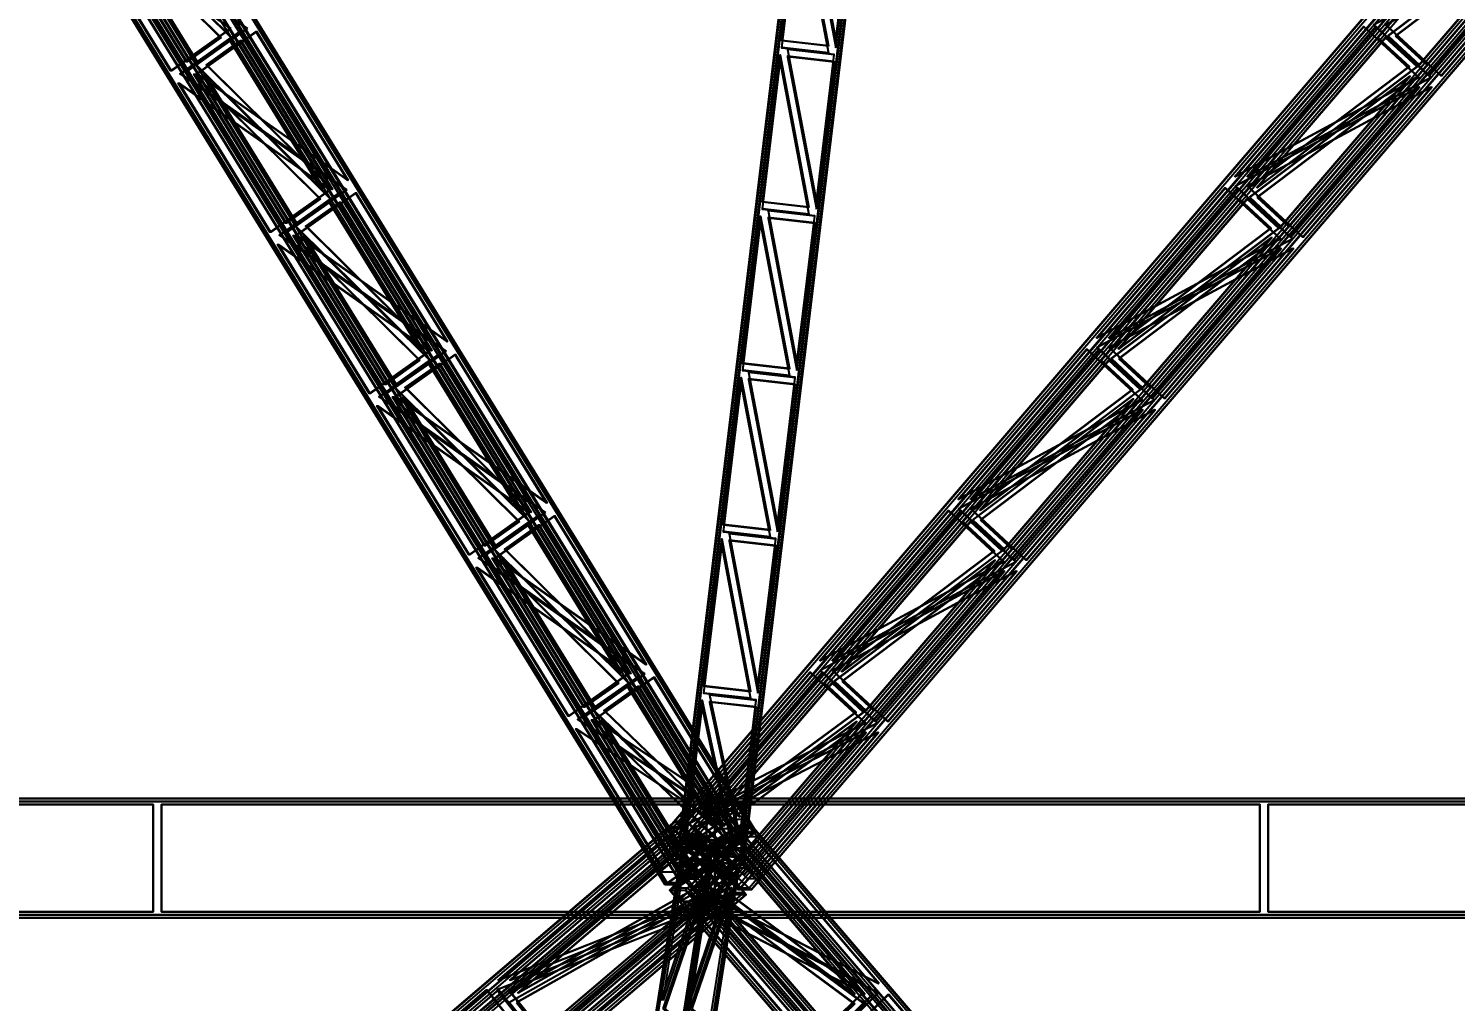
# Model space of a CAD drawing. Header units: millimetres. Extents: x -84906 to 117550, y -3000 to 338000.
# Drawn here: x -15733 to -6148, y 52038 to 58569 of the extents above; entities that cross this region are included whole.
import ezdxf

# ---------------------------------------------------------------- set-up
doc = ezdxf.new("R2010")
doc.units = ezdxf.units.MM
doc.layers.add('D-STR-DIM', color=7, linetype='Continuous', lineweight=13)
doc.layers.add('D-STR-STRC', color=7, linetype='Continuous', lineweight=25)
doc.styles.add('OpenSansCondensed-Light', font='OpenSansCondensed-Light.ttf')
doc.styles.add('TOWER_UNICODE', font='Arial Unicode.ttf')
doc.dimstyles.new('EZDXF', dxfattribs={"dimtxt": 0.25, "dimasz": 0.175, "dimexe": 0.375, "dimexo": 0.125, "dimgap": 0.1, "dimtad": 1, "dimlfac": 100, "dimzin": 12, "dimdsep": 46, "dimtxsty": 'OpenSansCondensed-Light', "dimblk": 'ARCHTICK', "dimcen": 2.5, "dimazin": 3, "dimtfac": 0.5, "dimtmove": 2, "dimatfit": 3})

# ---------------------------------------------------------------- blocks, each defined once
blk = doc.blocks.new('_ARCHTICK')
at = {"color": 0, "linetype": 'BYBLOCK', "const_width": 0.15}
blk.add_lwpolyline([(-0.5, -0.5), (0.5, 0.5)], dxfattribs=at)

msp = doc.modelspace()

# ---------------------------------------------------------------- linework, layer by layer
at = {"layer": 'D-STR-STRC'}
for points in [[(-10961.2, 53176.6), (-11458.1, 52823.4), (-19470, 65823.4), (-18973.1, 66176.6)], [(-10955.4, 53176.6), (-11452.3, 52823.4), (-19464.1, 65823.4), (-18967.2, 66176.6)], [(-10850.3, 53176.6), (-11347.2, 52823.4), (-19359, 65823.4), (-18862.1, 66176.6)], [(-10844.5, 53176.6), (-11341.4, 52823.4), (-19353.2, 65823.4), (-18856.3, 66176.6)], [(-11424.6, 53212.9), (-10964.7, 52787.1), (186.6, 65787.1), (-273.3, 66212.9)], [(-11420.3, 53212.9), (-10960.3, 52787.1), (190.9, 65787.1), (-269, 66212.9)], [(-11342.2, 53212.9), (-10882.3, 52787.1), (269, 65787.1), (-190.9, 66212.9)], [(-11337.9, 53212.9), (-10878, 52787.1), (273.3, 65787.1), (-186.6, 66212.9)], [(-11330.6, 53139.7), (-11028.8, 52860.3), (122.5, 65860.3), (-179.4, 66139.7)], [(-11326.3, 53139.7), (-11024.5, 52860.3), (126.8, 65860.3), (-175, 66139.7)], [(-11278.1, 53139.7), (-10976.2, 52860.3), (175, 65860.3), (-126.8, 66139.7)], [(-11273.7, 53139.7), (-10971.9, 52860.3), (179.4, 65860.3), (-122.5, 66139.7)], [(-11026.5, 53115.9), (-11352.6, 52884.1), (-19364.5, 65884.1), (-19038.4, 66115.9)], [(-11020.7, 53115.9), (-11346.8, 52884.1), (-19358.6, 65884.1), (-19032.6, 66115.9)], [(-10955.8, 53115.9), (-11281.9, 52884.1), (-19293.7, 65884.1), (-18967.6, 66115.9)], [(-10949.9, 53115.9), (-11276, 52884.1), (-19287.9, 65884.1), (-18961.8, 66115.9)], [(-10932.8, 53000.9), (-11369.8, 53050.8), (-9800.1, 66050.8), (-9363.1, 66000.9)], [(-10932.8, 53000.9), (-11369.8, 53050.8), (-9800.1, 66050.8), (-9363.1, 66000.9)], [(-10932.8, 52997.1), (-11369.8, 53047), (-9800.1, 66047), (-9363.1, 65997.1)], [(-10932.8, 52997.1), (-11369.8, 53047), (-9800.1, 66047), (-9363.1, 65997.1)], [(-10932.8, 52953), (-11369.8, 53002.9), (-9800.1, 66002.9), (-9363.1, 65953)], [(-10932.8, 52953), (-11369.8, 53002.9), (-9800.1, 66002.9), (-9363.1, 65953)], [(-10932.8, 52949.2), (-11369.8, 52999.1), (-9800.1, 65999.1), (-9363.1, 65949.2)], [(-10932.8, 52949.2), (-11369.8, 52999.1), (-9800.1, 65999.1), (-9363.1, 65949.2)], [(-10359.9, 58453.7), (-10672.8, 58489.4), (-10553.6, 59476.2)], [(-10359.9, 58453.7), (-10672.8, 58489.4), (-10553.6, 59476.2)], [(-10359.9, 58450), (-10672.8, 58485.7), (-10553.6, 59472.5)], [(-10359.9, 58450), (-10672.8, 58485.7), (-10553.6, 59472.5)], [(-10359.9, 58405.9), (-10672.8, 58441.5), (-10553.6, 59428.3)], [(-10359.9, 58405.9), (-10672.8, 58441.5), (-10553.6, 59428.3)], [(-10359.9, 58402.1), (-10672.8, 58437.8), (-10553.6, 59424.6)], [(-10359.9, 58402.1), (-10672.8, 58437.8), (-10553.6, 59424.6)], [(-10310, 58492.1), (-10190.9, 59478.9), (-10503.7, 59514.6)], [(-10310, 58492.1), (-10190.9, 59478.9), (-10503.7, 59514.6)], [(-10310, 58488.3), (-10190.9, 59475.1), (-10503.7, 59510.8)], [(-10310, 58488.3), (-10190.9, 59475.1), (-10503.7, 59510.8)], [(-10310, 58444.2), (-10190.9, 59431), (-10503.7, 59466.7)], [(-10310, 58444.2), (-10190.9, 59431), (-10503.7, 59466.7)], [(-10310, 58440.4), (-10190.9, 59427.2), (-10503.7, 59462.9)], [(-10310, 58440.4), (-10190.9, 59427.2), (-10503.7, 59462.9)], [(-14444.9, 58508.6), (-14674, 58345.8), (-15290.2, 59345.7)], [(-14439.1, 58508.6), (-14668.1, 58345.8), (-15284.4, 59345.7)], [(-14374.2, 58508.6), (-14603.2, 58345.8), (-15219.5, 59345.7)], [(-14368.3, 58508.6), (-14597.4, 58345.8), (-15213.6, 59345.7)], [(-6605.6, 58520.4), (-6393.6, 58324.1), (-5528.4, 59332.8)], [(-6601.3, 58520.4), (-6389.3, 58324.1), (-5524, 59332.8)], [(-6553, 58520.4), (-6341, 58324.1), (-5475.8, 59332.8)], [(-6548.7, 58520.4), (-6336.7, 58324.1), (-5471.4, 59332.8)], [(-14379.6, 58569.3), (-14779.4, 58285), (-15395.7, 59285)], [(-14373.8, 58569.3), (-14773.6, 58285), (-15389.9, 59285)], [(-14268.7, 58569.3), (-14668.5, 58285), (-15284.8, 59285)], [(-14262.9, 58569.3), (-14662.7, 58285), (-15279, 59285)], [(-6699.5, 58593.5), (-6329.4, 58250.9), (-5464.2, 59259.6)], [(-6695.2, 58593.5), (-6325.1, 58250.9), (-5459.9, 59259.6)], [(-6617.2, 58593.5), (-6247.1, 58250.9), (-5381.8, 59259.6)], [(-6612.8, 58593.5), (-6242.7, 58250.9), (-5377.5, 59259.6)], [(-7632.3, 57573.7), (-6767.1, 58582.4), (-6397, 58239.8)], [(-7628, 57573.7), (-6762.8, 58582.4), (-6392.7, 58239.8)], [(-7550, 57573.7), (-6684.7, 58582.4), (-6314.6, 58239.8)], [(-7545.6, 57573.7), (-6680.4, 58582.4), (-6310.3, 58239.8)], [(-13700.1, 57548.3), (-14316.4, 58548.3), (-14716.2, 58264)], [(-13694.3, 57548.3), (-14310.6, 58548.3), (-14710.4, 58264)], [(-13765.5, 57487.6), (-14381.7, 58487.6), (-14610.8, 58324.7)], [(-13589.2, 57548.3), (-14205.5, 58548.3), (-14605.3, 58264)], [(-13759.6, 57487.6), (-14375.9, 58487.6), (-14604.9, 58324.7)], [(-13583.4, 57548.3), (-14199.7, 58548.3), (-14599.5, 58264)], [(-13694.7, 57487.6), (-14311, 58487.6), (-14540, 58324.7)], [(-13688.9, 57487.6), (-14305.1, 58487.6), (-14534.2, 58324.7)], [(-7538.4, 57500.6), (-6673.1, 58509.2), (-6461.1, 58313)], [(-7534, 57500.6), (-6668.8, 58509.2), (-6456.8, 58313)], [(-7485.8, 57500.6), (-6620.6, 58509.2), (-6408.6, 58313)], [(-7481.5, 57500.6), (-6616.2, 58509.2), (-6404.2, 58313)], [(-10490.8, 57370.4), (-10803.6, 57406.1), (-10684.5, 58392.9)], [(-10490.8, 57370.4), (-10803.6, 57406.1), (-10684.5, 58392.9)], [(-10490.8, 57366.7), (-10803.6, 57402.3), (-10684.5, 58389.1)], [(-10490.8, 57366.7), (-10803.6, 57402.3), (-10684.5, 58389.1)], [(-10440.8, 57408.8), (-10321.7, 58395.5), (-10634.5, 58431.2)], [(-10440.8, 57408.8), (-10321.7, 58395.5), (-10634.5, 58431.2)], [(-10440.8, 57405), (-10321.7, 58391.8), (-10634.5, 58427.5)], [(-10440.8, 57405), (-10321.7, 58391.8), (-10634.5, 58427.5)], [(-10440.8, 57360.9), (-10321.7, 58347.7), (-10634.5, 58383.3)], [(-10440.8, 57360.9), (-10321.7, 58347.7), (-10634.5, 58383.3)], [(-10440.8, 57357.1), (-10321.7, 58343.9), (-10634.5, 58379.6)], [(-10440.8, 57357.1), (-10321.7, 58343.9), (-10634.5, 58379.6)], [(-10490.8, 57322.5), (-10803.6, 57358.2), (-10684.5, 58345)], [(-10490.8, 57322.5), (-10803.6, 57358.2), (-10684.5, 58345)], [(-10490.8, 57318.8), (-10803.6, 57354.5), (-10684.5, 58341.2)], [(-10490.8, 57318.8), (-10803.6, 57354.5), (-10684.5, 58341.2)], [(-13712, 57486), (-14111.8, 57201.7), (-14728.1, 58201.7)], [(-13706.1, 57486), (-14106, 57201.7), (-14722.2, 58201.7)], [(-13777.3, 57425.3), (-14006.3, 57262.4), (-14622.6, 58262.4)], [(-13601, 57486), (-14000.9, 57201.7), (-14617.1, 58201.7)], [(-13771.5, 57425.3), (-14000.5, 57262.4), (-14616.8, 58262.4)], [(-13595.2, 57486), (-13995, 57201.7), (-14611.3, 58201.7)], [(-13706.5, 57425.3), (-13935.5, 57262.4), (-14551.8, 58262.4)], [(-13700.7, 57425.3), (-13929.7, 57262.4), (-14546, 58262.4)], [(-7534.9, 57437), (-7322.9, 57240.8), (-6457.6, 58249.4)], [(-7530.5, 57437), (-7318.5, 57240.8), (-6453.3, 58249.4)], [(-7482.3, 57437), (-7270.3, 57240.8), (-6405.1, 58249.4)], [(-7478, 57437), (-7266, 57240.8), (-6400.7, 58249.4)], [(-7628.8, 57510.2), (-7258.7, 57167.6), (-6393.5, 58176.3)], [(-7624.5, 57510.2), (-7254.4, 57167.6), (-6389.1, 58176.3)], [(-7546.4, 57510.2), (-7176.3, 57167.6), (-6311.1, 58176.3)], [(-7542.1, 57510.2), (-7172, 57167.6), (-6306.8, 58176.3)], [(-13032.5, 56465), (-13648.7, 57465), (-14048.6, 57180.7)], [(-13026.6, 56465), (-13642.9, 57465), (-14042.8, 57180.7)], [(-12921.6, 56465), (-13537.8, 57465), (-13937.7, 57180.7)], [(-12915.7, 56465), (-13532, 57465), (-13931.8, 57180.7)], [(-8561.6, 56490.4), (-7696.4, 57499.1), (-7326.3, 57156.5)], [(-8557.3, 56490.4), (-7692, 57499.1), (-7321.9, 57156.5)], [(-8479.2, 56490.4), (-7614, 57499.1), (-7243.9, 57156.5)], [(-8474.9, 56490.4), (-7609.7, 57499.1), (-7239.6, 57156.5)], [(-8467.7, 56417.2), (-7602.4, 57425.9), (-7390.4, 57229.6)], [(-8463.3, 56417.2), (-7598.1, 57425.9), (-7386.1, 57229.6)], [(-8415.1, 56417.2), (-7549.8, 57425.9), (-7337.8, 57229.6)], [(-8410.7, 56417.2), (-7545.5, 57425.9), (-7333.5, 57229.6)], [(-13097.8, 56404.3), (-13714.1, 57404.2), (-13943.1, 57241.4)], [(-13092, 56404.3), (-13708.2, 57404.2), (-13937.3, 57241.4)], [(-13027, 56404.3), (-13643.3, 57404.2), (-13872.3, 57241.4)], [(-13021.2, 56404.3), (-13637.5, 57404.2), (-13866.5, 57241.4)], [(-10571.6, 56325.4), (-10452.5, 57312.2), (-10765.3, 57347.9)], [(-10571.6, 56325.4), (-10452.5, 57312.2), (-10765.3, 57347.9)], [(-10571.6, 56321.7), (-10452.5, 57308.5), (-10765.3, 57344.1)], [(-10571.6, 56321.7), (-10452.5, 57308.5), (-10765.3, 57344.1)], [(-10621.6, 56287.1), (-10934.4, 56322.8), (-10815.3, 57309.6)], [(-10621.6, 56287.1), (-10934.4, 56322.8), (-10815.3, 57309.6)], [(-10621.6, 56283.3), (-10934.4, 56319), (-10815.3, 57305.8)], [(-10621.6, 56283.3), (-10934.4, 56319), (-10815.3, 57305.8)], [(-10621.6, 56239.2), (-10934.4, 56274.9), (-10815.3, 57261.7)], [(-10621.6, 56239.2), (-10934.4, 56274.9), (-10815.3, 57261.7)], [(-10621.6, 56235.4), (-10934.4, 56271.1), (-10815.3, 57257.9)], [(-10621.6, 56235.4), (-10934.4, 56271.1), (-10815.3, 57257.9)], [(-10571.6, 56277.5), (-10452.5, 57264.3), (-10765.3, 57300)], [(-10571.6, 56277.5), (-10452.5, 57264.3), (-10765.3, 57300)], [(-10571.6, 56273.8), (-10452.5, 57260.6), (-10765.3, 57296.3)], [(-10571.6, 56273.8), (-10452.5, 57260.6), (-10765.3, 57296.3)], [(-13109.6, 56341.9), (-13338.7, 56179.1), (-13954.9, 57179)], [(-13103.8, 56341.9), (-13332.8, 56179.1), (-13949.1, 57179)], [(-13038.9, 56341.9), (-13267.9, 56179.1), (-13884.2, 57179)], [(-13033, 56341.9), (-13262.1, 56179.1), (-13878.3, 57179)], [(-8464.1, 56353.7), (-8252.1, 56157.4), (-7386.9, 57166.1)], [(-8459.8, 56353.7), (-8247.8, 56157.4), (-7382.6, 57166.1)], [(-8411.6, 56353.7), (-8199.6, 56157.4), (-7334.3, 57166.1)], [(-8407.2, 56353.7), (-8195.2, 56157.4), (-7330, 57166.1)], [(-13044.3, 56402.6), (-13444.1, 56118.4), (-14060.4, 57118.3)], [(-13038.5, 56402.6), (-13438.3, 56118.4), (-14054.6, 57118.3)], [(-12933.4, 56402.6), (-13333.2, 56118.4), (-13949.5, 57118.3)], [(-12927.5, 56402.6), (-13327.4, 56118.4), (-13943.7, 57118.3)], [(-8558.1, 56426.9), (-8188, 56084.2), (-7322.8, 57092.9)], [(-8553.8, 56426.9), (-8183.7, 56084.2), (-7318.4, 57092.9)], [(-8475.7, 56426.9), (-8105.6, 56084.2), (-7240.4, 57092.9)], [(-8471.4, 56426.9), (-8101.3, 56084.2), (-7236, 57092.9)], [(-12364.8, 55381.7), (-12981.1, 56381.6), (-13380.9, 56097.4)], [(-12359, 55381.7), (-12975.3, 56381.6), (-13375.1, 56097.4)], [(-12253.9, 55381.7), (-12870.2, 56381.6), (-13270, 56097.4)], [(-12248.1, 55381.7), (-12864.3, 56381.6), (-13264.2, 56097.4)], [(-9490.9, 55407.1), (-8625.6, 56415.8), (-8255.6, 56073.1)], [(-9486.5, 55407.1), (-8621.3, 56415.8), (-8251.2, 56073.1)], [(-9408.5, 55407.1), (-8543.3, 56415.8), (-8173.2, 56073.1)], [(-9404.2, 55407.1), (-8538.9, 56415.8), (-8168.8, 56073.1)], [(-12430.2, 55321), (-13046.4, 56320.9), (-13275.5, 56158.1)], [(-12424.3, 55321), (-13040.6, 56320.9), (-13269.6, 56158.1)], [(-12359.4, 55321), (-12975.7, 56320.9), (-13204.7, 56158.1)], [(-12353.6, 55321), (-12969.8, 56320.9), (-13198.9, 56158.1)], [(-10702.4, 55242.1), (-10583.3, 56228.9), (-10896.1, 56264.6)], [(-10702.4, 55242.1), (-10583.3, 56228.9), (-10896.1, 56264.6)], [(-9396.9, 55333.9), (-8531.7, 56342.6), (-8319.7, 56146.3)], [(-9392.6, 55333.9), (-8527.4, 56342.6), (-8315.4, 56146.3)], [(-9344.4, 55333.9), (-8479.1, 56342.6), (-8267.1, 56146.3)], [(-9340, 55333.9), (-8474.8, 56342.6), (-8262.8, 56146.3)], [(-10752.4, 55203.7), (-11065.2, 55239.4), (-10946.1, 56226.2)], [(-10752.4, 55203.7), (-11065.2, 55239.4), (-10946.1, 56226.2)], [(-10752.4, 55200), (-11065.2, 55235.7), (-10946.1, 56222.5)], [(-10752.4, 55200), (-11065.2, 55235.7), (-10946.1, 56222.5)], [(-10752.4, 55155.9), (-11065.2, 55191.5), (-10946.1, 56178.3)], [(-10752.4, 55155.9), (-11065.2, 55191.5), (-10946.1, 56178.3)], [(-10752.4, 55152.1), (-11065.2, 55187.8), (-10946.1, 56174.6)], [(-10752.4, 55152.1), (-11065.2, 55187.8), (-10946.1, 56174.6)], [(-10702.4, 55238.3), (-10583.3, 56225.1), (-10896.1, 56260.8)], [(-10702.4, 55238.3), (-10583.3, 56225.1), (-10896.1, 56260.8)], [(-10702.4, 55194.2), (-10583.3, 56181), (-10896.1, 56216.7)], [(-10702.4, 55194.2), (-10583.3, 56181), (-10896.1, 56216.7)], [(-10702.4, 55190.4), (-10583.3, 56177.2), (-10896.1, 56212.9)], [(-10702.4, 55190.4), (-10583.3, 56177.2), (-10896.1, 56212.9)], [(-12442, 55258.6), (-12671, 55095.8), (-13287.3, 56095.7)], [(-12436.1, 55258.6), (-12665.2, 55095.8), (-13281.4, 56095.7)], [(-12371.2, 55258.6), (-12600.2, 55095.8), (-13216.5, 56095.7)], [(-12365.4, 55258.6), (-12594.4, 55095.8), (-13210.7, 56095.7)], [(-9393.4, 55270.4), (-9181.4, 55074.1), (-8316.2, 56082.8)], [(-9389.1, 55270.4), (-9177.1, 55074.1), (-8311.8, 56082.8)], [(-9340.8, 55270.4), (-9128.8, 55074.1), (-8263.6, 56082.8)], [(-9336.5, 55270.4), (-9124.5, 55074.1), (-8259.3, 56082.8)], [(-12376.6, 55319.3), (-12776.5, 55035), (-13392.7, 56035)], [(-12370.8, 55319.3), (-12770.6, 55035), (-13386.9, 56035)], [(-12265.7, 55319.3), (-12665.6, 55035), (-13281.8, 56035)], [(-12259.9, 55319.3), (-12659.7, 55035), (-13276, 56035)], [(-9487.4, 55343.5), (-9117.3, 55000.9), (-8252, 56009.6)], [(-9483, 55343.5), (-9112.9, 55000.9), (-8247.7, 56009.6)], [(-9405, 55343.5), (-9034.9, 55000.9), (-8169.6, 56009.6)], [(-9400.6, 55343.5), (-9030.5, 55000.9), (-8165.3, 56009.6)], [(-10420.2, 54323.7), (-9554.9, 55332.4), (-9184.8, 54989.8)], [(-10415.8, 54323.7), (-9550.6, 55332.4), (-9180.5, 54989.8)], [(-10337.8, 54323.7), (-9472.5, 55332.4), (-9102.4, 54989.8)], [(-10333.4, 54323.7), (-9468.2, 55332.4), (-9098.1, 54989.8)], [(-11697.2, 54298.3), (-12313.4, 55298.3), (-12713.3, 55014)], [(-11691.3, 54298.3), (-12307.6, 55298.3), (-12707.4, 55014)], [(-11762.5, 54237.6), (-12378.8, 55237.6), (-12607.8, 55074.7)], [(-11586.3, 54298.3), (-12202.5, 55298.3), (-12602.4, 55014)], [(-11756.7, 54237.6), (-12372.9, 55237.6), (-12602, 55074.7)], [(-11580.4, 54298.3), (-12196.7, 55298.3), (-12596.5, 55014)], [(-11691.7, 54237.6), (-12308, 55237.6), (-12537, 55074.7)], [(-11685.9, 54237.6), (-12302.2, 55237.6), (-12531.2, 55074.7)], [(-10326.2, 54250.6), (-9461, 55259.2), (-9249, 55063)], [(-10321.9, 54250.6), (-9456.6, 55259.2), (-9244.6, 55063)], [(-10273.6, 54250.6), (-9408.4, 55259.2), (-9196.4, 55063)], [(-10269.3, 54250.6), (-9404.1, 55259.2), (-9192.1, 55063)], [(-10883.2, 54120.4), (-11196, 54156.1), (-11076.9, 55142.9)], [(-10883.2, 54120.4), (-11196, 54156.1), (-11076.9, 55142.9)], [(-10883.2, 54116.7), (-11196, 54152.3), (-11076.9, 55139.1)], [(-10883.2, 54116.7), (-11196, 54152.3), (-11076.9, 55139.1)], [(-10833.2, 54158.8), (-10714.1, 55145.5), (-11026.9, 55181.2)], [(-10833.2, 54158.8), (-10714.1, 55145.5), (-11026.9, 55181.2)], [(-10833.2, 54155), (-10714.1, 55141.8), (-11026.9, 55177.5)], [(-10833.2, 54155), (-10714.1, 55141.8), (-11026.9, 55177.5)], [(-10833.2, 54110.9), (-10714.1, 55097.7), (-11026.9, 55133.3)], [(-10833.2, 54110.9), (-10714.1, 55097.7), (-11026.9, 55133.3)], [(-10833.2, 54107.1), (-10714.1, 55093.9), (-11026.9, 55129.6)], [(-10833.2, 54107.1), (-10714.1, 55093.9), (-11026.9, 55129.6)], [(-10883.2, 54072.5), (-11196, 54108.2), (-11076.9, 55095)], [(-10883.2, 54072.5), (-11196, 54108.2), (-11076.9, 55095)], [(-10883.2, 54068.8), (-11196, 54104.5), (-11076.9, 55091.2)], [(-10883.2, 54068.8), (-11196, 54104.5), (-11076.9, 55091.2)], [(-11709, 54236), (-12108.8, 53951.7), (-12725.1, 54951.7)], [(-11703.2, 54236), (-12103, 53951.7), (-12719.3, 54951.7)], [(-11774.3, 54175.3), (-12003.4, 54012.4), (-12619.6, 55012.4)], [(-11598.1, 54236), (-11997.9, 53951.7), (-12614.2, 54951.7)], [(-11768.5, 54175.3), (-11997.5, 54012.4), (-12613.8, 55012.4)], [(-11592.2, 54236), (-11992.1, 53951.7), (-12608.3, 54951.7)], [(-11703.5, 54175.3), (-11932.6, 54012.4), (-12548.8, 55012.4)], [(-11697.7, 54175.3), (-11926.7, 54012.4), (-12543, 55012.4)], [(-10416.6, 54260.2), (-10046.5, 53917.6), (-9181.3, 54926.3)], [(-10412.3, 54260.2), (-10042.2, 53917.6), (-9177, 54926.3)], [(-10334.3, 54260.2), (-9964.2, 53917.6), (-9098.9, 54926.3)], [(-10329.9, 54260.2), (-9959.8, 53917.6), (-9094.6, 54926.3)], [(-10322.7, 54187), (-10110.7, 53990.8), (-9245.4, 54999.4)], [(-10318.3, 54187), (-10106.3, 53990.8), (-9241.1, 54999.4)], [(-10270.1, 54187), (-10058.1, 53990.8), (-9192.9, 54999.4)], [(-10265.8, 54187), (-10053.8, 53990.8), (-9188.5, 54999.4)], [(-11303, 53294.5), (-10484.2, 54249.1), (-10114.1, 53906.5)], [(-11298.7, 53294.5), (-10479.9, 54249.1), (-10109.8, 53906.5)], [(-11220.6, 53294.5), (-10401.8, 54249.1), (-10031.7, 53906.5)], [(-11216.3, 53294.5), (-10397.5, 54249.1), (-10027.4, 53906.5)], [(-11066.8, 53275.5), (-11645.8, 54215), (-12045.6, 53930.7)], [(-11060.9, 53275.5), (-11639.9, 54215), (-12039.8, 53930.7)], [(-11132.1, 53214.7), (-11711.1, 54154.2), (-11940.2, 53991.4)], [(-10955.9, 53275.5), (-11534.9, 54215), (-11934.7, 53930.7)], [(-11126.3, 53214.7), (-11705.3, 54154.2), (-11934.3, 53991.4)], [(-10950, 53275.5), (-11529, 54215), (-11928.9, 53930.7)], [(-11061.3, 53214.7), (-11640.3, 54154.2), (-11869.4, 53991.4)], [(-11055.5, 53214.7), (-11634.5, 54154.2), (-11863.5, 53991.4)], [(-11209, 53221.4), (-10390.2, 54175.9), (-10178.2, 53979.6)], [(-11204.7, 53221.4), (-10385.9, 54175.9), (-10173.9, 53979.6)], [(-11156.5, 53221.4), (-10337.7, 54175.9), (-10125.7, 53979.6)], [(-11152.1, 53221.4), (-10333.3, 54175.9), (-10121.3, 53979.6)], [(-11005.5, 53107.1), (-11318.4, 53142.8), (-11207.7, 54059.6)], [(-11005.5, 53107.1), (-11318.4, 53142.8), (-11207.7, 54059.6)], [(-10955.6, 53145.4), (-10844.9, 54062.2), (-11157.8, 54097.9)], [(-10955.6, 53145.4), (-10844.9, 54062.2), (-11157.8, 54097.9)], [(-10955.6, 53141.7), (-10844.9, 54058.5), (-11157.8, 54094.1)], [(-10955.6, 53141.7), (-10844.9, 54058.5), (-11157.8, 54094.1)], [(-11005.5, 53103.3), (-11318.4, 53139), (-11207.7, 54055.8)], [(-11005.5, 53103.3), (-11318.4, 53139), (-11207.7, 54055.8)], [(-11005.5, 53059.2), (-11318.4, 53094.9), (-11207.7, 54011.7)], [(-11005.5, 53059.2), (-11318.4, 53094.9), (-11207.7, 54011.7)], [(-11005.5, 53055.4), (-11318.4, 53091.1), (-11207.7, 54007.9)], [(-11005.5, 53055.4), (-11318.4, 53091.1), (-11207.7, 54007.9)], [(-10955.6, 53097.5), (-10844.9, 54014.3), (-11157.8, 54050)], [(-10955.6, 53097.5), (-10844.9, 54014.3), (-11157.8, 54050)], [(-10955.6, 53093.8), (-10844.9, 54010.6), (-11157.8, 54046.3)], [(-10955.6, 53093.8), (-10844.9, 54010.6), (-11157.8, 54046.3)], [(-11078.6, 53213.1), (-11478.4, 52928.8), (-12057.4, 53868.3)], [(-11072.8, 53213.1), (-11472.6, 52928.8), (-12051.6, 53868.3)], [(-11143.9, 53152.4), (-11373, 52989.6), (-11952, 53929)], [(-10967.7, 53213.1), (-11367.5, 52928.8), (-11946.5, 53868.3)], [(-11138.1, 53152.4), (-11367.1, 52989.6), (-11946.1, 53929)], [(-10961.8, 53213.1), (-11361.7, 52928.8), (-11940.7, 53868.3)], [(-11073.2, 53152.4), (-11302.2, 52989.6), (-11881.2, 53929)], [(-11067.3, 53152.4), (-11296.4, 52989.6), (-11875.4, 53929)], [(-11205.5, 53157.8), (-10993.5, 52961.6), (-10174.7, 53916.1)], [(-11201.2, 53157.8), (-10989.2, 52961.6), (-10170.4, 53916.1)], [(-11153, 53157.8), (-10941, 52961.6), (-10122.1, 53916.1)], [(-11148.6, 53157.8), (-10936.6, 52961.6), (-10117.8, 53916.1)], [(-11299.5, 53231), (-10929.4, 52888.4), (-10110.6, 53842.9)], [(-11295.1, 53231), (-10925, 52888.4), (-10106.2, 53842.9)], [(-11217.1, 53231), (-10847, 52888.4), (-10028.2, 53842.9)], [(-11212.8, 53231), (-10842.7, 52888.4), (-10023.9, 53842.9)], [(-22302.6, 53400), (-22302.6, 52600), (22302.6, 52600), (22302.6, 53400)], [(22302.6, 53400), (22302.6, 52600), (-22302.6, 52600), (-22302.6, 53400)], [(-18558, 53360), (-18558, 52640), (-14895.9, 52640), (-14895.9, 53360)], [(-14895.9, 53360), (-14895.9, 52640), (-18558, 52640), (-18558, 53360)], [(-14840.9, 53360), (-14840.9, 52640), (-11178.8, 52640), (-11178.8, 53360)], [(-11178.8, 53360), (-11178.8, 52640), (-14840.9, 52640), (-14840.9, 53360)], [(-11123.8, 53360), (-11123.8, 52640), (-7461.7, 52640), (-7461.7, 53360)], [(-7461.7, 53360), (-7461.7, 52640), (-11123.8, 52640), (-11123.8, 53360)], [(-7406.7, 53360), (-7406.7, 52640), (-3744.6, 52640), (-3744.6, 53360)], [(-3744.6, 53360), (-3744.6, 52640), (-7406.7, 52640), (-7406.7, 53360)], [(-26637.9, 40247), (-26245.1, 39753), (-10996.4, 52753), (-11389.2, 53247)], [(-26633.8, 40247), (-26240.9, 39753), (-10992.2, 52753), (-11385.1, 53247)], [(-26559.1, 40247), (-26166.2, 39753), (-10917.5, 52753), (-11310.3, 53247)], [(-26554.9, 40247), (-26162.1, 39753), (-10913.3, 52753), (-11306.2, 53247)], [(-10895.9, 53260), (-11012.6, 53260), (-11509.5, 52906.8), (-11392.7, 52906.8)], [(166.5, 40215.9), (-276.9, 39784.1), (-11428.2, 52784.1), (-10984.7, 53215.9)], [(-10874.4, 53215.9), (-10984.7, 53215.9), (-11428.2, 52784.1), (-11317.8, 52784.1)], [(-11424.6, 53212.9), (-11337.9, 53212.9), (-11323.5, 53199.6), (-11410.2, 53199.6)], [(-11424.6, 53212.9), (-11337.9, 53212.9), (-10878, 52787.1), (-10964.7, 52787.1)], [(172.1, 40215.9), (-271.4, 39784.1), (-11422.7, 52784.1), (-10979.2, 53215.9)], [(-11077.9, 53199.3), (-11001.3, 53199.3), (-11327.4, 52967.5), (-11404, 52967.5)], [(-11389.2, 53247), (-11306.2, 53247), (-11293.9, 53231.6), (-11377, 53231.6)], [(-11389.2, 53247), (-11306.2, 53247), (-10913.3, 52753), (-10996.4, 52753)], [(-11360.6, 53287.6), (-11273.8, 53287.6), (-10813.9, 52861.8), (-10900.6, 52861.8)], [(271.4, 40215.9), (-172.1, 39784.1), (-11323.3, 52784.1), (-10879.9, 53215.9)], [(276.9, 40215.9), (-166.5, 39784.1), (-11317.8, 52784.1), (-10874.4, 53215.9)], [(-11209.7, 53214.4), (-11266.6, 53214.4), (-10964.8, 52934.9), (-10907.9, 52934.9)], [(-10874.4, 53215.9), (-10984.7, 53215.9), (-10998.6, 53202.4), (-10888.2, 53202.4)], [(-26556.2, 40162.1), (-26298.3, 39837.9), (-11049.6, 52837.9), (-11307.4, 53162.1)], [(-26552, 40162.1), (-26294.2, 39837.9), (-11045.5, 52837.9), (-11303.3, 53162.1)], [(-26505.8, 40162.1), (-26248, 39837.9), (-10999.3, 52837.9), (-11257.1, 53162.1)], [(-26501.7, 40162.1), (-26243.8, 39837.9), (-10995.1, 52837.9), (-11252.9, 53162.1)], [(-12581.3, 52178.9), (-11439.2, 53152.6), (-11123.1, 52755)], [(-12577.2, 52178.9), (-11435.1, 53152.6), (-11119, 52755)], [(-12502.5, 52178.9), (-11360.3, 53152.6), (-11044.2, 52755)], [(-12498.3, 52178.9), (-11356.2, 53152.6), (-11040.1, 52755)], [(-11463.8, 53183.5), (-11380.7, 53183.5), (-10987.9, 52689.4), (-11070.9, 52689.4)], [(-10844.5, 53176.6), (-10961.2, 53176.6), (-11458.1, 52823.4), (-11341.4, 52823.4)], [(-11327.5, 53098.6), (-11382, 53098.6), (-11124.2, 52774.3), (-11069.7, 52774.3)], [(-10811.1, 53142.1), (-10921.4, 53142.1), (-11364.9, 52710.3), (-11254.5, 52710.3)], [(-10921.1, 53097.4), (-10921.1, 53045.8), (-11358.1, 53095.7), (-11358.1, 53147.3)], [(-10921.1, 53045.8), (-10921.1, 53097.4), (-11358.1, 53147.3), (-11358.1, 53095.7)], [(-11026.5, 53115.9), (-10949.9, 53115.9), (-11276, 52884.1), (-11352.6, 52884.1)], [(109.3, 40141.7), (-181.7, 39858.3), (-11333, 52858.3), (-11042, 53141.7)], [(-11042, 53141.7), (-10969.6, 53141.7), (-11260.6, 52858.3), (-11333, 52858.3)], [(-11273.7, 53139.7), (-11330.6, 53139.7), (-11316.3, 53126.4), (-11259.4, 53126.4)], [(-11273.7, 53139.7), (-11330.6, 53139.7), (-11028.8, 52860.3), (-10971.9, 52860.3)], [(114.8, 40141.7), (-176.2, 39858.3), (-11327.5, 52858.3), (-11036.5, 53141.7)], [(-11252.9, 53162.1), (-11307.4, 53162.1), (-11295.2, 53146.7), (-11240.7, 53146.7)], [(-11252.9, 53162.1), (-11307.4, 53162.1), (-11049.6, 52837.9), (-10995.1, 52837.9)], [(-10129.1, 52159.1), (-10949.1, 53115.1), (-11306, 52767.7)], [(-10123.6, 52159.1), (-10943.6, 53115.1), (-11300.5, 52767.7)], [(176.2, 40141.7), (-114.8, 39858.3), (-11266.1, 52858.3), (-10975.1, 53141.7)], [(181.7, 40141.7), (-109.3, 39858.3), (-11260.6, 52858.3), (-10969.6, 53141.7)], [(-10024.2, 52159.1), (-10844.3, 53115.1), (-11201.1, 52767.7)], [(-10018.7, 52159.1), (-10838.8, 53115.1), (-11195.6, 52767.7)], [(-11042, 53141.7), (-10969.6, 53141.7), (-10983.4, 53128.2), (-11055.8, 53128.2)], [(-11026.5, 53115.9), (-10949.9, 53115.9), (-10965.5, 53104.9), (-11042.1, 53104.9)], [(-10844.5, 53176.6), (-10961.2, 53176.6), (-10976.7, 53165.6), (-10860, 53165.6)], [(-13391.2, 40073.1), (-13205.6, 39926.9), (-11156.9, 52926.9), (-11342.5, 53073.1)], [(-13391.2, 40073.1), (-13205.6, 39926.9), (-11156.9, 52926.9), (-11342.5, 53073.1)], [(-13376.9, 40073.1), (-13191.3, 39926.9), (-11142.6, 52926.9), (-11328.2, 53073.1)], [(-13376.9, 40073.1), (-13191.3, 39926.9), (-11142.6, 52926.9), (-11328.2, 53073.1)], [(-13208.7, 40073.1), (-13023.1, 39926.9), (-10974.4, 52926.9), (-11160, 53073.1)], [(-13208.7, 40073.1), (-13023.1, 39926.9), (-10974.4, 52926.9), (-11160, 53073.1)], [(-13194.4, 40073.1), (-13008.8, 39926.9), (-10960.1, 52926.9), (-11145.7, 53073.1)], [(-13194.4, 40073.1), (-13008.8, 39926.9), (-10960.1, 52926.9), (-11145.7, 53073.1)], [(-12499.6, 52094), (-11357.4, 53067.7), (-11176.4, 52839.9)], [(-12495.4, 52094), (-11353.3, 53067.7), (-11172.2, 52839.9)], [(-12449.2, 52094), (-11307.1, 53067.7), (-11126, 52839.9)], [(-12445.1, 52094), (-11302.9, 53067.7), (-11121.9, 52839.9)], [(-11349.9, 53048.5), (-11349.9, 52996.8), (-11369.8, 52999.1), (-11369.8, 53050.8)], [(-10932.8, 53000.9), (-10932.8, 52949.2), (-11369.8, 52999.1), (-11369.8, 53050.8)], [(-11349.9, 52996.8), (-11349.9, 53048.5), (-11369.8, 53050.8), (-11369.8, 52999.1)], [(-10932.8, 52949.2), (-10932.8, 53000.9), (-11369.8, 53050.8), (-11369.8, 52999.1)], [(-11342.5, 53073.1), (-11145.7, 53073.1), (-11137.3, 53066.5), (-11334, 53066.5)], [(-11342.5, 53073.1), (-11145.7, 53073.1), (-10960.1, 52926.9), (-11156.9, 52926.9)], [(-11145.7, 53073.1), (-11342.5, 53073.1), (-11334, 53066.5), (-11137.3, 53066.5)], [(-11145.7, 53073.1), (-11342.5, 53073.1), (-11156.9, 52926.9), (-10960.1, 52926.9)], [(-10978.7, 53067.8), (-10906.2, 53067.8), (-11197.3, 52784.5), (-11269.7, 52784.5)], [(-10186.3, 52084.9), (-11006.4, 53040.9), (-11210.8, 52841.9)], [(-10180.8, 52084.9), (-11000.9, 53040.9), (-11205.3, 52841.9)], [(-10119.4, 52084.9), (-10939.5, 53040.9), (-11143.9, 52841.9)], [(-10113.9, 52084.9), (-10934, 53040.9), (-11138.4, 52841.9)], [(-10932.8, 53000.9), (-10932.8, 52949.2), (-10952.6, 52951.5), (-10952.6, 53003.2)], [(-10932.8, 52949.2), (-10932.8, 53000.9), (-10952.6, 53003.2), (-10952.6, 52951.5)], [(-11485.5, 52044.9), (-11340.5, 52965.5), (-11207.6, 52860.8)], [(-11485.5, 52044.9), (-11340.5, 52965.5), (-11207.6, 52860.8)], [(-11471.2, 52044.9), (-11326.1, 52965.5), (-11193.3, 52860.8)], [(-11471.2, 52044.9), (-11326.1, 52965.5), (-11193.3, 52860.8)], [(-11357.3, 52978.8), (-11160.6, 52978.8), (-10975, 52832.6), (-11171.7, 52832.6)], [(-11160.6, 52978.8), (-11357.3, 52978.8), (-11171.7, 52832.6), (-10975, 52832.6)], [(-11303.1, 52044.9), (-11158, 52965.5), (-11025.1, 52860.8)], [(-11303.1, 52044.9), (-11158, 52965.5), (-11025.1, 52860.8)], [(-11288.8, 52044.9), (-11143.7, 52965.5), (-11010.8, 52860.8)], [(-11288.8, 52044.9), (-11143.7, 52965.5), (-11010.8, 52860.8)], [(-11165.3, 52933.5), (-10968.5, 52933.5), (-10960.1, 52926.9), (-11156.9, 52926.9)], [(-10968.5, 52933.5), (-11165.3, 52933.5), (-11156.9, 52926.9), (-10960.1, 52926.9)], [(-11325.8, 52834.4), (-11442.6, 52834.4), (-11458.1, 52823.4), (-11341.4, 52823.4)], [(-11337.1, 52895.1), (-11260.5, 52895.1), (-11276, 52884.1), (-11352.6, 52884.1)], [(-11319.1, 52871.8), (-11246.7, 52871.8), (-11260.6, 52858.3), (-11333, 52858.3)], [(-11007.4, 52853.3), (-11061.9, 52853.3), (-11049.6, 52837.9), (-10995.1, 52837.9)], [(-10986.3, 52873.6), (-11043.2, 52873.6), (-11028.8, 52860.3), (-10971.9, 52860.3)], [(-12505.5, 52030.6), (-12324.4, 51802.9), (-11182.3, 52776.6)], [(-12501.3, 52030.6), (-12320.2, 51802.9), (-11178.1, 52776.6)], [(-12455.1, 52030.6), (-12274.1, 51802.9), (-11131.9, 52776.6)], [(-12451, 52030.6), (-12269.9, 51802.9), (-11127.8, 52776.6)], [(-11473.2, 51987.5), (-11340.4, 51882.8), (-11195.3, 52803.4)], [(-11473.2, 51987.5), (-11340.4, 51882.8), (-11195.3, 52803.4)], [(-11458.9, 51987.5), (-11326.1, 51882.8), (-11181, 52803.4)], [(-11458.9, 51987.5), (-11326.1, 51882.8), (-11181, 52803.4)], [(-11304, 52797.6), (-11414.3, 52797.6), (-11428.2, 52784.1), (-11317.8, 52784.1)], [(-11290.8, 51987.5), (-11157.9, 51882.8), (-11012.8, 52803.4)], [(-11290.8, 51987.5), (-11157.9, 51882.8), (-11012.8, 52803.4)], [(-11276.5, 51987.5), (-11143.6, 51882.8), (-10998.5, 52803.4)], [(-11276.5, 51987.5), (-11143.6, 51882.8), (-10998.5, 52803.4)], [(-10189, 52021.3), (-10393.4, 51822.3), (-11213.5, 52778.3)], [(-10183.5, 52021.3), (-10387.9, 51822.3), (-11208, 52778.3)], [(-10122.1, 52021.3), (-10326.5, 51822.3), (-11146.6, 52778.3)], [(-10116.6, 52021.3), (-10321, 51822.3), (-11141, 52778.3)], [(-11008.6, 52768.4), (-10925.6, 52768.4), (-10913.3, 52753), (-10996.4, 52753)], [(-10979, 52800.4), (-10892.3, 52800.4), (-10878, 52787.1), (-10964.7, 52787.1)], [(-12587.3, 52115.6), (-12271.1, 51718), (-11129, 52691.7)], [(-12583.1, 52115.6), (-12267, 51718), (-11124.9, 52691.7)], [(-12508.4, 52115.6), (-12192.3, 51718), (-11050.1, 52691.7)], [(-12504.2, 52115.6), (-12188.1, 51718), (-11046, 52691.7)], [(-10131.8, 52095.5), (-10488.6, 51748.1), (-11308.7, 52704.1)], [(-10126.3, 52095.5), (-10483.1, 51748.1), (-11303.1, 52704.1)], [(-10026.9, 52095.5), (-10383.8, 51748.1), (-11203.8, 52704.1)], [(-10021.4, 52095.5), (-10378.2, 51748.1), (-11198.3, 52704.1)], [(-13852.1, 51095.6), (-12655.9, 52115.3), (-12339.8, 51717.8)], [(-13847.9, 51095.6), (-12651.8, 52115.3), (-12335.6, 51717.8)], [(-13773.2, 51095.6), (-12577, 52115.3), (-12260.9, 51717.8)], [(-13769, 51095.6), (-12572.9, 52115.3), (-12256.7, 51717.8)], [(-9199.8, 51075.7), (-10065.8, 52085.3), (-10422.6, 51737.8)], [(-9194.3, 51075.7), (-10060.2, 52085.3), (-10417.1, 51737.8)], [(-9095, 51075.7), (-9960.9, 52085.3), (-10317.8, 51737.8)], [(-9089.4, 51075.7), (-9955.4, 52085.3), (-10312.2, 51737.8)]]:
    msp.add_lwpolyline(points, close=True, dxfattribs=at)
for points in [[(-10976.7, 53165.6), (-18988.6, 66165.6)], [(-10961.2, 53176.6), (-18973.1, 66176.6)], [(-10860, 53165.6), (-18871.8, 66165.6)], [(-10844.5, 53176.6), (-18856.3, 66176.6)], [(-11424.6, 53212.9), (-273.3, 66212.9)], [(-11410.2, 53199.6), (-259, 66199.6)], [(-11337.9, 53212.9), (-186.6, 66212.9)], [(-11330.6, 53139.7), (-179.4, 66139.7)], [(-11323.5, 53199.6), (-172.2, 66199.6)], [(-11273.7, 53139.7), (-122.5, 66139.7)], [(-11042.1, 53104.9), (-19053.9, 66104.9)], [(-11026.5, 53115.9), (-19038.4, 66115.9)], [(-10965.5, 53104.9), (-18977.3, 66104.9)], [(-10949.9, 53115.9), (-18961.8, 66115.9)], [(-11369.8, 53050.8), (-9800.1, 66050.8)], [(-11369.8, 53050.8), (-9800.1, 66050.8)], [(-11349.9, 53048.5), (-9780.2, 66048.5)], [(-11349.9, 53048.5), (-9780.2, 66048.5)], [(-11316.3, 53126.4), (-165, 66126.4)], [(-11259.4, 53126.4), (-108.1, 66126.4)], [(-11369.8, 52999.1), (-9800.1, 65999.1)], [(-11369.8, 52999.1), (-9800.1, 65999.1)], [(-11349.9, 52996.8), (-9780.2, 65996.8)], [(-11349.9, 52996.8), (-9780.2, 65996.8)], [(-10952.6, 53003.2), (-9382.9, 66003.2)], [(-10952.6, 53003.2), (-9382.9, 66003.2)], [(-10952.6, 52951.5), (-9382.9, 65951.5)], [(-10952.6, 52951.5), (-9382.9, 65951.5)], [(-10932.8, 53000.9), (-9363.1, 66000.9)], [(-10932.8, 53000.9), (-9363.1, 66000.9)], [(-10932.8, 52949.2), (-9363.1, 65949.2)], [(-10932.8, 52949.2), (-9363.1, 65949.2)], [(-11352.6, 52884.1), (-19364.5, 65884.1)], [(-11337.1, 52895.1), (-19349, 65895.1)], [(-11276, 52884.1), (-19287.9, 65884.1)], [(-11260.5, 52895.1), (-19272.3, 65895.1)], [(-11043.2, 52873.6), (108.1, 65873.6)], [(-11028.8, 52860.3), (122.5, 65860.3)], [(-10986.3, 52873.6), (165, 65873.6)], [(-10971.9, 52860.3), (179.4, 65860.3)], [(-11458.1, 52823.4), (-19470, 65823.4)], [(-11442.6, 52834.4), (-19454.4, 65834.4)], [(-11341.4, 52823.4), (-19353.2, 65823.4)], [(-11325.8, 52834.4), (-19337.7, 65834.4)], [(-10979, 52800.4), (172.2, 65800.4)], [(-10964.7, 52787.1), (186.6, 65787.1)], [(-10892.3, 52800.4), (259, 65800.4)], [(-10878, 52787.1), (273.3, 65787.1)], [(-22302.6, 53400), (22302.6, 53400)], [(22302.6, 53400), (-22302.6, 53400)], [(-22302.6, 53380), (22302.6, 53380)], [(22302.6, 53380), (-22302.6, 53380)], [(-26637.9, 40247), (-11389.2, 53247)], [(-26625.7, 40231.6), (-11377, 53231.6)], [(-26554.9, 40247), (-11306.2, 53247)], [(-26542.6, 40231.6), (-11293.9, 53231.6)], [(-11463.8, 53183.5), (-11389.2, 53247)], [(-11424.6, 53212.9), (-11360.6, 53287.6)], [(-11380.7, 53183.5), (-11306.2, 53247)], [(-11337.9, 53212.9), (-11273.8, 53287.6)], [(-11330.6, 53139.7), (-11266.6, 53214.4)], [(-11273.7, 53139.7), (-11209.7, 53214.4)], [(-11026.5, 53115.9), (-11077.9, 53199.3)], [(-10961.2, 53176.6), (-11012.6, 53260)], [(-10949.9, 53115.9), (-11001.3, 53199.3)], [(152.7, 40202.4), (-10998.6, 53202.4)], [(166.5, 40215.9), (-10984.7, 53215.9)], [(-10921.4, 53142.1), (-10984.7, 53215.9)], [(-10844.5, 53176.6), (-10895.9, 53260)], [(263.1, 40202.4), (-10888.2, 53202.4)], [(276.9, 40215.9), (-10874.4, 53215.9)], [(-10811.1, 53142.1), (-10874.4, 53215.9)], [(-26556.2, 40162.1), (-11307.4, 53162.1)], [(-26543.9, 40146.7), (-11295.2, 53146.7)], [(-26501.7, 40162.1), (-11252.9, 53162.1)], [(-26489.4, 40146.7), (-11240.7, 53146.7)], [(-11382, 53098.6), (-11307.4, 53162.1)], [(-11369.8, 53050.8), (-11358.1, 53147.3)], [(-11369.8, 53050.8), (-11358.1, 53147.3)], [(-11327.5, 53098.6), (-11252.9, 53162.1)], [(95.4, 40128.2), (-11055.8, 53128.2)], [(109.3, 40141.7), (-11042, 53141.7)], [(-10978.7, 53067.8), (-11042, 53141.7)], [(167.9, 40128.2), (-10983.4, 53128.2)], [(181.7, 40141.7), (-10969.6, 53141.7)], [(-10906.2, 53067.8), (-10969.6, 53141.7)], [(-13391.2, 40073.1), (-11342.5, 53073.1)], [(-13391.2, 40073.1), (-11342.5, 53073.1)], [(-13382.7, 40066.5), (-11334, 53066.5)], [(-13382.7, 40066.5), (-11334, 53066.5)], [(-13194.4, 40073.1), (-11145.7, 53073.1)], [(-13194.4, 40073.1), (-11145.7, 53073.1)], [(-13186, 40066.5), (-11137.3, 53066.5)], [(-13186, 40066.5), (-11137.3, 53066.5)], [(-11369.8, 52999.1), (-11358.1, 53095.7)], [(-11369.8, 52999.1), (-11358.1, 53095.7)], [(-11357.3, 52978.8), (-11342.5, 53073.1)], [(-11357.3, 52978.8), (-11342.5, 53073.1)], [(-11160.6, 52978.8), (-11145.7, 53073.1)], [(-11160.6, 52978.8), (-11145.7, 53073.1)], [(-10932.8, 53000.9), (-10921.1, 53097.4)], [(-10932.8, 53000.9), (-10921.1, 53097.4)], [(-10932.8, 52949.2), (-10921.1, 53045.8)], [(-10932.8, 52949.2), (-10921.1, 53045.8)], [(-13214, 39933.5), (-11165.3, 52933.5)], [(-13214, 39933.5), (-11165.3, 52933.5)], [(-13205.6, 39926.9), (-11156.9, 52926.9)], [(-13205.6, 39926.9), (-11156.9, 52926.9)], [(-13017.3, 39933.5), (-10968.5, 52933.5)], [(-13017.3, 39933.5), (-10968.5, 52933.5)], [(-13008.8, 39926.9), (-10960.1, 52926.9)], [(-13008.8, 39926.9), (-10960.1, 52926.9)], [(-11352.6, 52884.1), (-11404, 52967.5)], [(-11276, 52884.1), (-11327.4, 52967.5)], [(-11171.7, 52832.6), (-11156.9, 52926.9)], [(-11171.7, 52832.6), (-11156.9, 52926.9)], [(-11028.8, 52860.3), (-10964.8, 52934.9)], [(-10975, 52832.6), (-10960.1, 52926.9)], [(-10975, 52832.6), (-10960.1, 52926.9)], [(-10971.9, 52860.3), (-10907.9, 52934.9)], [(-26310.6, 39853.3), (-11061.9, 52853.3)], [(-26298.3, 39837.9), (-11049.6, 52837.9)], [(-26256.1, 39853.3), (-11007.4, 52853.3)], [(-26243.8, 39837.9), (-10995.1, 52837.9)], [(-11458.1, 52823.4), (-11509.5, 52906.8)], [(-11341.4, 52823.4), (-11392.7, 52906.8)], [(-181.7, 39858.3), (-11333, 52858.3)], [(-11269.7, 52784.5), (-11333, 52858.3)], [(-167.9, 39871.8), (-11319.1, 52871.8)], [(-109.3, 39858.3), (-11260.6, 52858.3)], [(-11197.3, 52784.5), (-11260.6, 52858.3)], [(-95.4, 39871.8), (-11246.7, 52871.8)], [(-11124.2, 52774.3), (-11049.6, 52837.9)], [(-11069.7, 52774.3), (-10995.1, 52837.9)], [(-10964.7, 52787.1), (-10900.6, 52861.8)], [(-10878, 52787.1), (-10813.9, 52861.8)], [(-26257.4, 39768.4), (-11008.6, 52768.4)], [(-26245.1, 39753), (-10996.4, 52753)], [(-26174.3, 39768.4), (-10925.6, 52768.4)], [(-26162.1, 39753), (-10913.3, 52753)], [(-276.9, 39784.1), (-11428.2, 52784.1)], [(-11364.9, 52710.3), (-11428.2, 52784.1)], [(-263.1, 39797.6), (-11414.3, 52797.6)], [(-166.5, 39784.1), (-11317.8, 52784.1)], [(-11254.5, 52710.3), (-11317.8, 52784.1)], [(-152.7, 39797.6), (-11304, 52797.6)], [(-11070.9, 52689.4), (-10996.4, 52753)], [(-10987.9, 52689.4), (-10913.3, 52753)], [(-22302.6, 52620), (22302.6, 52620)], [(22302.6, 52620), (-22302.6, 52620)], [(-22302.6, 52600), (22302.6, 52600)], [(22302.6, 52600), (-22302.6, 52600)]]:
    msp.add_lwpolyline(points, dxfattribs=at)

# ---------------------------------------------------------------- dimensions: what is measured, and where the dimension line sits
at = {"layer": 'D-STR-DIM'}
msp.add_linear_dim(base=(-79000, 0), p1=(0, 0), p2=(0, 333000), angle=90, dimstyle='EZDXF', override={"dimtxt": 4200, "dimasz": 1875, "dimexe": 1050, "dimexo": 900, "dimgap": 1050, "dimtad": 1, "dimdec": 0, "dimlfac": 1, "dimlunit": 2, "dimtxsty": 'TOWER_UNICODE', "dimclrd": 7, "dimclre": 7, "dimclrt": 7}, dxfattribs=at).render()

doc.saveas('drawing.dxf')
